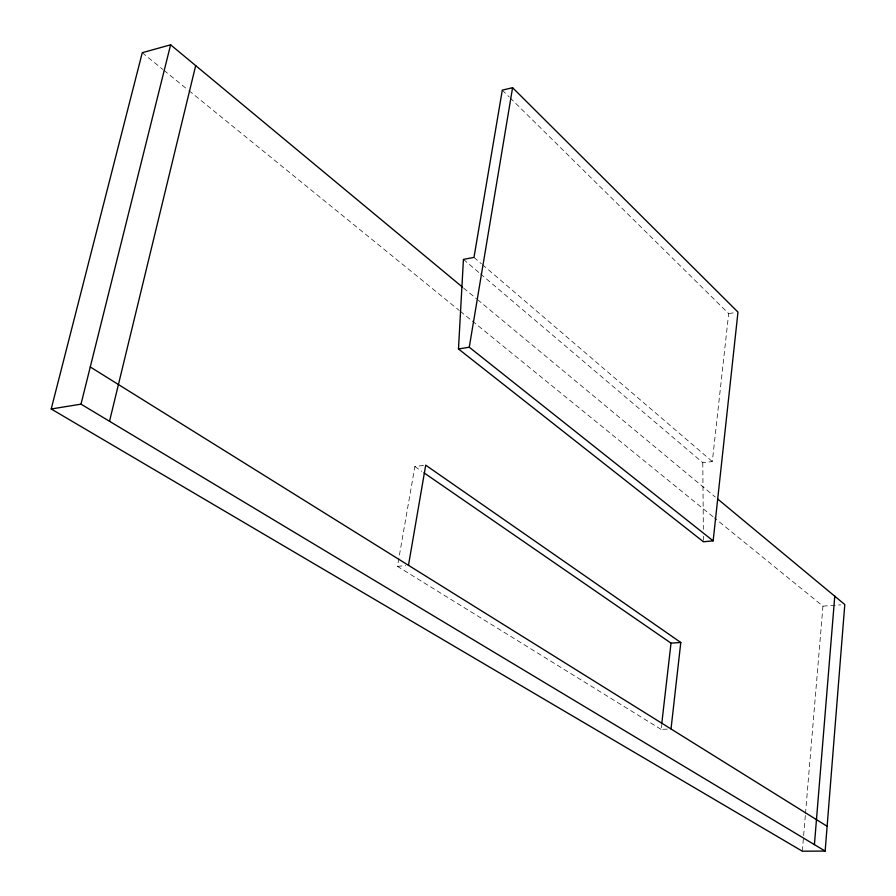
<?xml version="1.0" encoding="UTF-8"?>
<svg xmlns="http://www.w3.org/2000/svg" width="896" height="896" viewBox="0 0 896 896"><rect width="100%" height="100%" fill="white"/><g stroke="black" fill="none" stroke-linecap="round" stroke-linejoin="round"><path stroke-width="0.67" stroke-dasharray="4.48 3.36" d="M802.323 851.2L805.37 815.002M805.482 813.602L822.954 606.144L714.392 517.877M480.458 273.851L702.789 462.65L712.309 461.541L728.672 313.589L510.238 97.978M667.296 729.12L661.091 729.378L661.573 725.267M661.091 729.378L397.466 566.373L414.87 466.536L425.712 465.17M728.672 313.589L735.325 312.536M397.466 566.373L405.72 565.578M822.954 606.144L840.706 604.845M414.87 466.536L421.758 471.285M142.274 52.707L162.893 69.485M163.979 70.37L187.869 89.779M188.955 90.664L459.267 310.453M460.354 311.326L471.218 320.152M472.304 321.037L713.306 516.992M463.59 288.042L476.493 298.76M477.568 299.656L715.344 497.067M463.434 259.392L479.394 272.944M473.984 257.41L481.398 263.76M482.451 264.667L712.309 461.541M502.298 90.138L509.242 97.003M702.789 462.65L703.338 529.278M703.394 536.222L703.427 540.389"/><path stroke-width="1.34" d="M458.483 348.97L463.434 259.392L473.984 257.41L502.298 90.138L512.59 87.696L737.979 312.11L713.149 540.859L703.438 541.778L458.483 348.97L469.269 347.234L713.149 540.859M462.504 287.146L170.61 44.8L142.274 52.707L51.206 408.99L802.323 851.2L825.149 851.077L844.794 604.542L717.494 498.848M814.419 844.637L834.77 596.21M671.014 728.974L680.792 642.488L425.712 465.17L408.475 565.32M661.73 723.901L671.014 643.138L424.054 472.875M469.269 347.234L512.59 87.696M109.525 421.277L195.686 65.621M51.206 408.99L80.998 404.152L170.61 44.8M671.014 643.138L680.792 642.488M80.998 404.152L825.149 851.077M90.272 366.968L827.131 826.28"/></g></svg>
